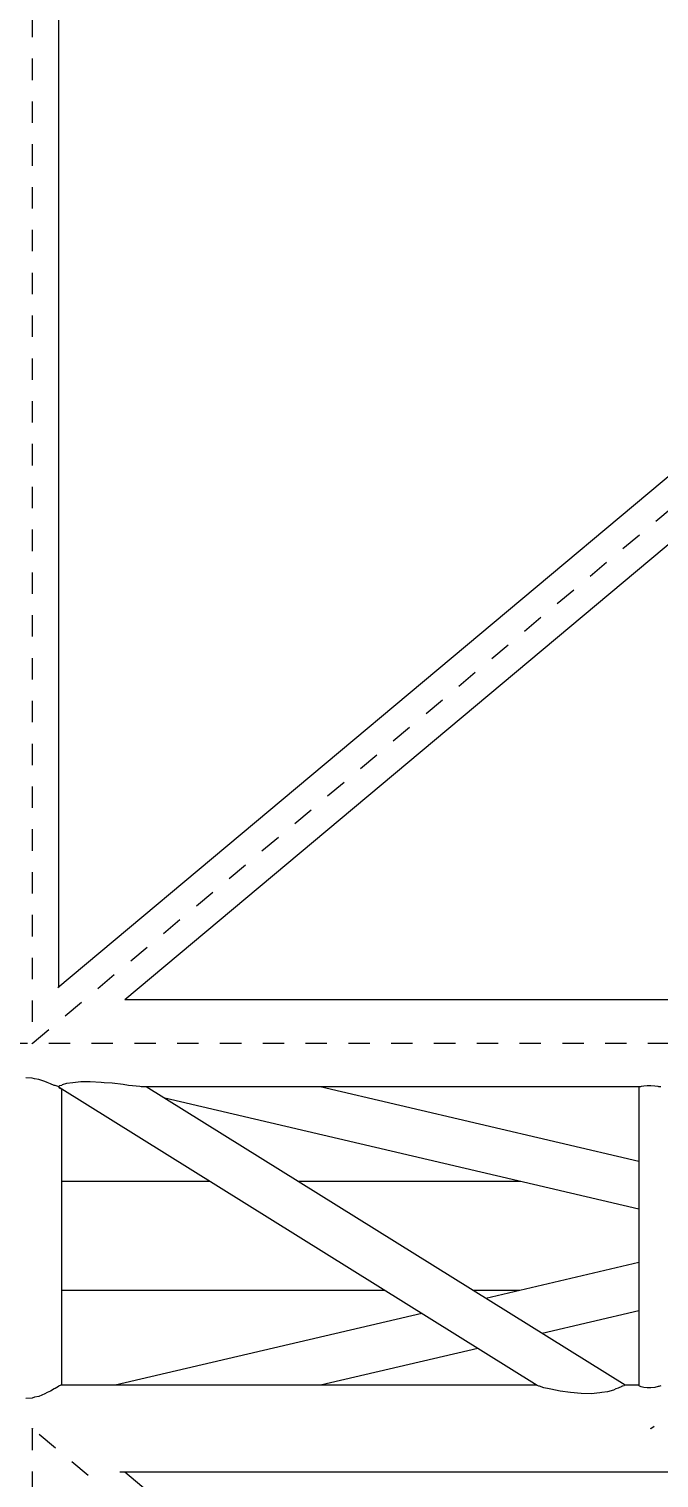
# Model space of a CAD drawing. Header units: millimetres. Extents: x 149919 to 150445, y 136651 to 136866.
# Drawn here: x 150242.76 to 150245.71, y 136724.64 to 136731.41 of the extents above; entities that cross this region are included whole.
import ezdxf

# ---------------------------------------------------------------- set-up
doc = ezdxf.new("R2010")
doc.units = ezdxf.units.MM
doc.header["$LTSCALE"] = 0.25
doc.linetypes.add('CENTER', pattern=[50.8, 31.75, -6.35, 6.35, -6.35])
doc.linetypes.add('XKITLINE00', pattern=[0])

# ---------------------------------------------------------------- blocks, each defined once
blk = doc.blocks.new('çatıı')
at = {"color": 8, "linetype": 'CENTER'}
for p, q in [((10096.38, 7630.28), (11840, 9090.27)), ((10096.38, 9090.27), (10096.38, 7630.27)), ((10454.1, 7630.27), (9008.64, 7630.27)), ((10676.04, 7630.27), (10385.47, 7450.27)), ((11840, 5990.27), (10096.38, 7450.27)), ((10096.38, 7450.27), (10096.38, 5990.27))]:
    blk.add_line(p, q, dxfattribs=at)
at = {"color": 8, "linetype": 'XKITLINE00'}
for p, q in [((10108.56, 9064.19), (10108.56, 7656.37)), ((11763.8, 9042.36), (10108.39, 7656.22)), ((11763.8, 9010.58), (10139.58, 7650.56)), ((10454.1, 7650.57), (10139.6, 7650.57)), ((10096.38, 7614.04), (10093.35, 7614.24)), ((10097.44, 7613.76), (10096.38, 7614.04)), ((10099.42, 7613.4), (10097.44, 7613.76)), ((10102.3, 7612.44), (10099.42, 7613.4)), ((10103.33, 7611.93), (10102.3, 7612.44)), ((10104.89, 7611.44), (10103.33, 7611.93)), ((10106.59, 7610.66), (10104.89, 7611.44)), ((10107.05, 7610.55), (10106.59, 7610.66)), ((10108.53, 7610.05), (10107.05, 7610.55)), ((10108.53, 7610.05), (10108.68, 7609.89)), ((10108.63, 7609.98), (10108.6, 7609.98)), ((10109.03, 7610.36), (10108.63, 7609.98)), ((10108.68, 7609.89), (10109.07, 7609.39)), ((10332.35, 7470.5), (10108.87, 7609.64)), ((10109.11, 7609.46), (10108.96, 7609.53)), ((10110.18, 7610.64), (10109.03, 7610.36)), ((10109.69, 7609.1), (10109.07, 7609.39)), ((10109.17, 7609.45), (10109.11, 7609.46)), ((10109.76, 7609.09), (10109.69, 7609.1)), ((10110.03, 7608.92), (10110.03, 7470.58)), ((10110.41, 7610.83), (10110.18, 7610.64)), ((10112.4, 7611.46), (10110.41, 7610.83)), ((10115.4, 7611.9), (10112.4, 7611.46)), ((10119.01, 7612.3), (10115.4, 7611.9)), ((10123.47, 7612.35), (10119.01, 7612.3)), ((10128.57, 7612.06), (10123.47, 7612.35)), ((10129.98, 7611.9), (10128.57, 7612.06)), ((10133.78, 7611.62), (10129.98, 7611.9)), ((10138.81, 7611.05), (10133.78, 7611.62)), ((10141.42, 7610.64), (10138.81, 7611.05)), ((10143.25, 7610.48), (10141.42, 7610.64)), ((10146.71, 7610.06), (10143.25, 7610.48)), ((10147.19, 7609.98), (10146.71, 7610.06)), ((10148.77, 7609.95), (10147.19, 7609.98)), ((10380.05, 7609.97), (10147.4, 7609.97)), ((10149.39, 7609.93), (10148.77, 7609.95)), ((10149.42, 7609.97), (10149.39, 7609.93)), ((10373.46, 7470.61), (10149.63, 7609.97)), ((10379.77, 7575.12), (10230.87, 7609.97)), ((10380.05, 7609.97), (10379.77, 7609.94)), ((10379.77, 7609.94), (10379.77, 7470.45)), ((10380.53, 7609.98), (10380.05, 7609.97)), ((10380.86, 7610.09), (10380.53, 7609.98)), ((10382.12, 7610.29), (10380.86, 7610.09)), ((10383.71, 7610.39), (10382.12, 7610.29)), ((10385.47, 7610.38), (10383.71, 7610.39)), ((10387.23, 7610.26), (10385.47, 7610.38)), ((10388.82, 7610.05), (10387.23, 7610.26)), ((10389.15, 7609.98), (10388.82, 7610.05)), ((10390.08, 7609.96), (10389.15, 7609.98)), ((10379.77, 7552.75), (10158.26, 7604.6)), ((10179.49, 7565.67), (10110.03, 7565.67)), ((10324.55, 7565.67), (10220.78, 7565.67)), ((10379.77, 7527.86), (10308.36, 7511.14)), ((10261.07, 7514.87), (10110.03, 7514.87)), ((10324.29, 7514.87), (10302.37, 7514.87)), ((10278.35, 7504.12), (10135.06, 7470.57)), ((10379.77, 7505.37), (10334.61, 7494.8)), ((10304.6, 7487.77), (10231.13, 7470.57)), ((10102.3, 7466.53), (10099.42, 7465.37)), ((10103.35, 7467.18), (10102.3, 7466.53)), ((10104.89, 7467.83), (10103.35, 7467.18)), ((10106.61, 7468.9), (10104.89, 7467.83)), ((10107.05, 7469.08), (10106.61, 7468.9)), ((10108.68, 7470.04), (10107.05, 7469.08)), ((10108.71, 7470.06), (10108.68, 7470.04)), ((10109.69, 7470.53), (10108.71, 7470.06)), ((10109.76, 7470.62), (10109.69, 7470.53)), ((10332.22, 7470.57), (10109.72, 7470.57)), ((10110.03, 7470.58), (10109.76, 7470.62)), ((10333.1, 7470.12), (10332.35, 7470.5)), ((10333.35, 7470.06), (10333.1, 7470.12)), ((10335.39, 7469.41), (10333.35, 7470.06)), ((10337.86, 7468.9), (10335.39, 7469.41)), ((10338.75, 7468.66), (10337.86, 7468.9)), ((10343.13, 7467.8), (10338.75, 7468.66)), ((10347.84, 7467.18), (10343.13, 7467.8)), ((10352.85, 7466.69), (10347.84, 7467.18)), ((10357.52, 7466.62), (10352.85, 7466.69)), ((10361.6, 7466.97), (10357.52, 7466.62)), ((10362.5, 7467.18), (10361.6, 7466.97)), ((10365.15, 7467.56), (10362.5, 7467.18)), ((10368.01, 7468.33), (10365.15, 7467.56)), ((10369.12, 7468.9), (10368.01, 7468.33)), ((10370.21, 7469.17), (10369.12, 7468.9)), ((10371.81, 7469.9), (10370.21, 7469.17)), ((10371.93, 7470.06), (10371.81, 7469.9)), ((10372.96, 7470.36), (10371.93, 7470.06)), ((10373.14, 7470.62), (10372.96, 7470.36)), ((10379.77, 7470.57), (10373.11, 7470.57)), ((10373.46, 7470.61), (10373.14, 7470.62)), ((10373.46, 7470.61), (10373.39, 7470.57)), ((10380.05, 7470.18), (10379.77, 7470.45)), ((10380.53, 7470.05), (10380.05, 7470.18)), ((10380.86, 7469.85), (10380.53, 7470.05)), ((10382.12, 7469.5), (10380.86, 7469.85)), ((10383.71, 7469.33), (10382.12, 7469.5)), ((10385.47, 7469.34), (10383.71, 7469.33)), ((10387.23, 7469.55), (10385.47, 7469.34)), ((10388.82, 7469.91), (10387.23, 7469.55)), ((10389.16, 7470.05), (10388.82, 7469.91)), ((10390.08, 7470.22), (10389.16, 7470.05)), ((10096.38, 7464.6), (10093.35, 7464.38)), ((10097.47, 7464.93), (10096.38, 7464.6)), ((10099.42, 7465.37), (10097.47, 7464.93)), ((10454.1, 7429.97), (10137.23, 7429.97)), ((10968.19, 6736.16), (10139.6, 7429.97))]:
    blk.add_line(p, q, dxfattribs=at)
for centre in [(10096.38, 7630.28), (10096.38, 7630.27), (10096.38, 7450.27), (10096.38, 7450.27), (10385.47, 7450.27)]:
    blk.add_circle(centre, 0.05, dxfattribs=at)

msp = doc.modelspace()

# ---------------------------------------------------------------- block references
at = {"xscale": 0.009999943142843078, "yscale": 0.009999943142843078, "zscale": 0.009999943142843078}
msp.add_blockref('çatıı', (150141.8141, 136650.3731), dxfattribs=at)

doc.saveas('drawing.dxf')
